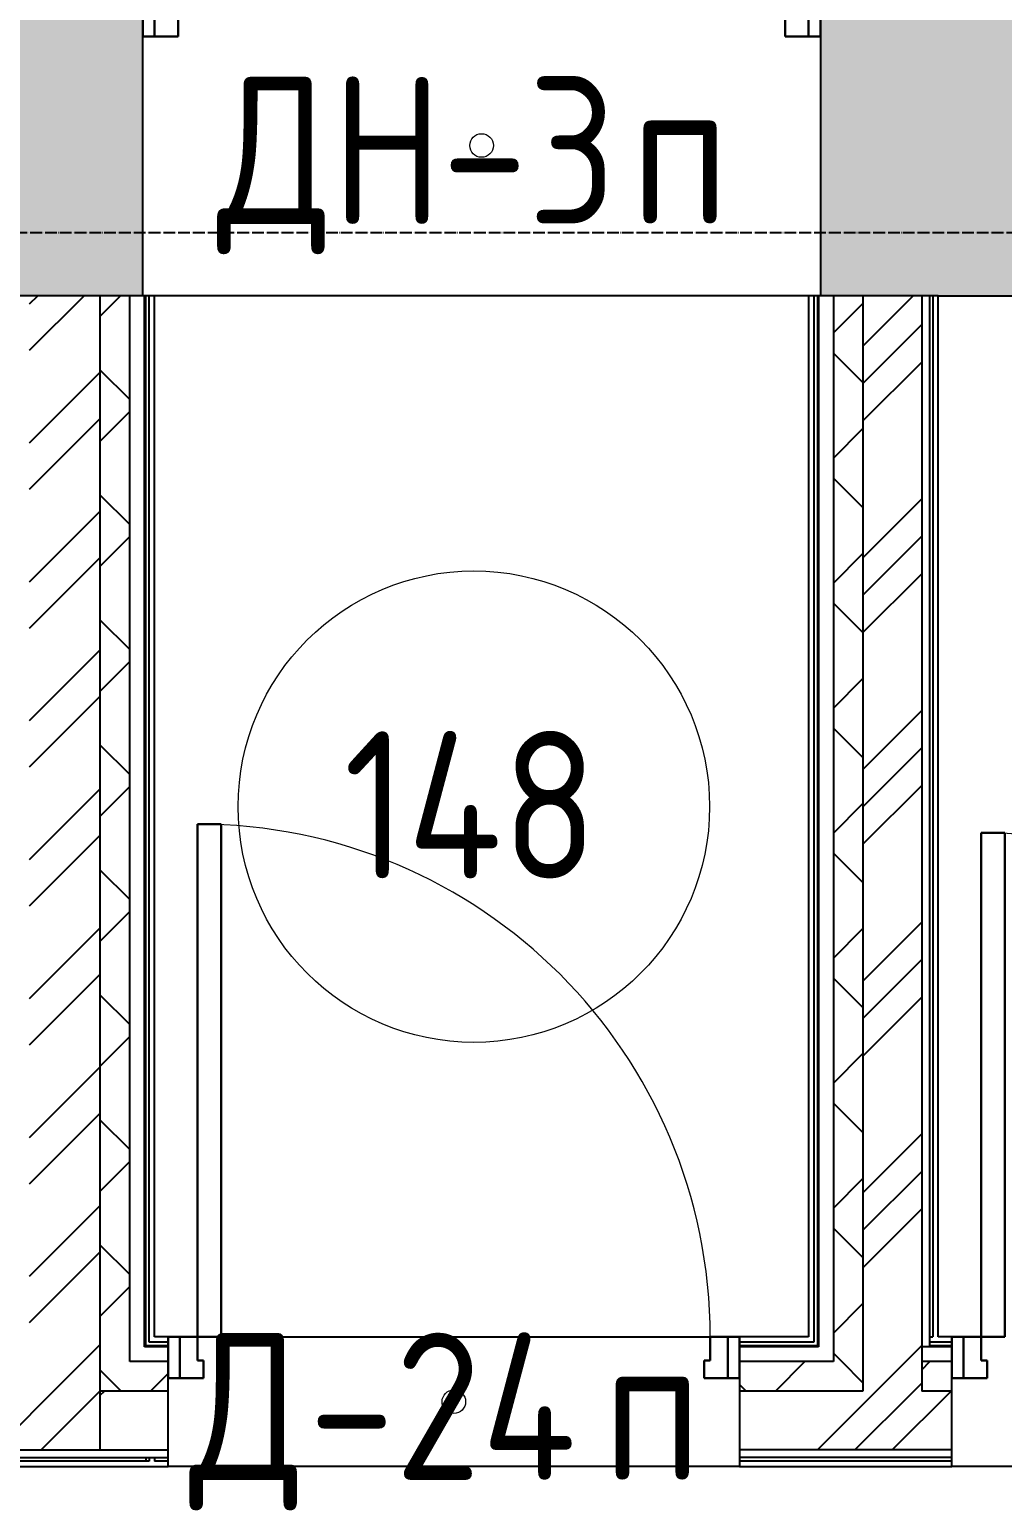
# Model space of a CAD drawing. Header units: millimetres. Extents: x -33838 to 476301, y -41806 to 120107.
# Drawn here: x 50307 to 51958, y 41188 to 43701 of the extents above; entities that cross this region are included whole.
import ezdxf

# ---------------------------------------------------------------- set-up
doc = ezdxf.new("R2010")
doc.units = ezdxf.units.MM
doc.linetypes.add('ADSK_Линия сетки', pattern=[25, 20, -2.5, 0, -2.5])
doc.linetypes.add('ADSK_Снесено', pattern=[4.5, 3, -1.5])
for name, color, linetype, lineweight in [('Двери', 251, 'Continuous', 18), ('Марки дверей', 7, 'Continuous', 20), ('Марки помещений', 7, 'Continuous', 20)]:
    doc.layers.add(name, color=color, linetype=linetype, lineweight=lineweight)
for name, color, linetype, lineweight, true_color in [('Стены внутренние', 5, 'Continuous', 18, 0x0000ff), ('Стены наружные', 1, 'ADSK_Снесено', 18, 0xff0000), ('Стены штриховка', 5, 'Continuous', 18, 0x0000ff)]:
    doc.layers.add(name, color=color, linetype=linetype, lineweight=lineweight, true_color=true_color)
doc.styles.add('GOST Common_2', font='GOST Common_0.ttf', dxfattribs={"width": 0.9, "height": 250})
pattern_1 = [(45, (0, 0), (-117.8655, 117.8655), []), (45, (78.58, 0), (-117.8655, 117.8655), [])]
pattern_2 = [(45, (0, 0), (-106.06602, 106.06602), []), (135, (0, 0), (-106.06602, -106.06602), [])]
pattern_3 = [(45, (0, 0), (-179.6051, 179.6051), []), (45, (63.5, 0), (0, 359.2102), []), (45, (-63.5, 0), (0, 359.2102), [])]

# ---------------------------------------------------------------- blocks, each defined once
blk = doc.blocks.new('AC_Дверь_Однопольная - Д-24п 970х2200h-1983238-01 План 1-го этажа маркировочный')
at = {"layer": 'Двери', "lineweight": 30}
for p, q in [((-435, 980), (-395, 980)), ((-435, 110), (-435, 980)), ((-395, 980), (-395, 110)), ((-485, 110), (-465, 110)), ((-485, 40), (-485, 110)), ((-465, 110), (-435, 110)), ((-465, 40), (-465, 110)), ((-465, 110), (-465, 40)), ((-395, 110), (-435, 110)), ((-435, 110), (-435, 70)), ((435, 110), (465, 110)), ((435, 70), (435, 110)), ((465, 110), (465, 40)), ((465, 110), (485, 110)), ((465, 40), (465, 110)), ((485, 110), (485, 40)), ((-435, 70), (-425, 70)), ((-425, 70), (-425, 40)), ((425, 70), (435, 70)), ((425, 40), (425, 70)), ((-465, 40), (-485, 40)), ((-425, 40), (-465, 40)), ((465, 40), (425, 40)), ((485, 40), (465, 40))]:
    blk.add_line(p, q, dxfattribs=at)
at = {"layer": 'Двери'}
blk.add_arc((-435, 110), 870, 0, 90, dxfattribs=at)
blk = doc.blocks.new('AC_Дверь_Двупольная - Д-26п 1405х2200h-2039755-01 План 1-го этажа маркировочный')
at = {"layer": 'Двери', "lineweight": 30}
for p, q in [((-652.5, 965), (-612.5, 965)), ((-652.5, 110), (-652.5, 965)), ((-612.5, 965), (-612.5, 110)), ((652.5, 560), (612.5, 560)), ((612.5, 560), (612.5, 110)), ((652.5, 110), (652.5, 560)), ((-702.5, 110), (-682.5, 110)), ((-702.5, 40), (-702.5, 110)), ((-682.5, 110), (-652.5, 110)), ((-682.5, 40), (-682.5, 110)), ((-682.5, 110), (-682.5, 40)), ((-612.5, 110), (-652.5, 110)), ((-652.5, 110), (-652.5, 70)), ((612.5, 110), (652.5, 110)), ((682.5, 110), (652.5, 110)), ((652.5, 110), (652.5, 70)), ((682.5, 40), (682.5, 110)), ((702.5, 110), (682.5, 110)), ((682.5, 110), (682.5, 40)), ((702.5, 40), (702.5, 110)), ((-652.5, 70), (-642.5, 70)), ((-642.5, 70), (-642.5, 40)), ((652.5, 70), (642.5, 70)), ((642.5, 70), (642.5, 40)), ((-682.5, 40), (-702.5, 40)), ((-642.5, 40), (-682.5, 40)), ((642.5, 40), (682.5, 40)), ((682.5, 40), (702.5, 40))]:
    blk.add_line(p, q, dxfattribs=at)
at = {"layer": 'Двери'}
for centre, radius, start, end in [((-652.5, 110), 855, 360, 90), ((652.5, 110), 450, 90, 180)]:
    blk.add_arc(centre, radius, start, end, dxfattribs=at)
blk = doc.blocks.new('AC_Дверь_Однопольная - ДН-3п 1150х2200h-1983112-01 План 1-го этажа маркировочный')
at = {"layer": 'Двери', "lineweight": 30}
for p, q in [((-525, 1305), (-485, 1305)), ((-525, 255), (-525, 1305)), ((-485, 1305), (-485, 255)), ((-575, 255), (-555, 255)), ((-575, 185), (-575, 255)), ((-555, 255), (-525, 255)), ((-555, 185), (-555, 255)), ((-555, 255), (-555, 185)), ((-485, 255), (-525, 255)), ((-525, 255), (-525, 215)), ((525, 255), (555, 255)), ((525, 215), (525, 255)), ((555, 255), (555, 185)), ((555, 255), (575, 255)), ((555, 185), (555, 255)), ((575, 255), (575, 185)), ((-525, 215), (-515, 215)), ((-515, 215), (-515, 185)), ((515, 215), (525, 215)), ((515, 185), (515, 215)), ((-555, 185), (-575, 185)), ((-515, 185), (-555, 185)), ((555, 185), (515, 185)), ((575, 185), (555, 185))]:
    blk.add_line(p, q, dxfattribs=at)
at = {"layer": 'Двери'}
blk.add_arc((-525, 255), 1050, 0, 90, dxfattribs=at)
blk = doc.blocks.new('ADSK_Марка_Помещение_ОдноЗначение - Номер-247393-01 План 1-го этажа маркировочный')
at = {"layer": 'Марки помещений'}
blk.add_circle((0, 0), 4, dxfattribs=at)
blk = doc.blocks.new('ADSK_Марка_Дверь - Марка типа и комментарии-2020407-01 План 1-го этажа маркировочный')
at = {"layer": 'Марки дверей', "lineweight": 9}
blk.add_circle((0, 0), 0.2, dxfattribs=at)

msp = doc.modelspace()

# ---------------------------------------------------------------- hatches: boundary and pattern name
at = {"layer": 'Стены внутренние', "lineweight": 25, "true_color": 0x636466}
h = msp.add_hatch(dxfattribs=at)
h.set_pattern_fill('FP_2', color=251, style=0, pattern_type=2)
h.set_pattern_definition(pattern_1)
h.paths.add_polyline_path([(50373.9887, 41410.5935), (50427.33106, 41410.5935), (50427.33106, 43249.20652), (50307.33106, 43249.20652), (50307.33106, 41410.5935)])
h = msp.add_hatch(dxfattribs=at)
h.set_pattern_fill('FP_5', color=251, style=0, pattern_type=2)
h.set_pattern_definition(pattern_2)
h.paths.add_polyline_path([(50427.33106, 41390.5935), (50477.33106, 41390.5935), (50477.33106, 43249.20652), (50427.33106, 43249.20652), (50427.33106, 41410.5935)])
h = msp.add_hatch(dxfattribs=at)
h.set_pattern_fill('FP_5', color=251, style=0, pattern_type=2)
h.set_pattern_definition(pattern_2)
h.paths.add_polyline_path([(51721.33106, 41440.5935), (51721.33106, 43249.20652), (51671.33106, 43249.20652), (51671.33106, 41440.5935)])
h = msp.add_hatch(dxfattribs=at)
h.set_pattern_fill('FP_3', color=251, style=0, pattern_type=2)
h.set_pattern_definition(pattern_3)
h.paths.add_polyline_path([(51821.33106, 41390.5935), (51821.33106, 43249.20652), (51721.33106, 43249.20652), (51721.33106, 41390.5935)])
h = msp.add_hatch(dxfattribs=at)
h.set_pattern_fill('FP_5', color=251, style=0, pattern_type=2)
h.set_pattern_definition(pattern_2)
h.paths.add_polyline_path([(51872.33106, 41390.5935), (51872.33106, 41440.5935), (51821.33106, 41440.5935), (51821.33106, 41390.5935)])
h.paths.add_polyline_path([(51512.33106, 41390.5935), (51721.33106, 41390.5935), (51721.33106, 41440.5935), (51512.33106, 41440.5935), (51512.33106, 41412.5935)])
h.paths.add_polyline_path([(50502.33106, 41390.5935), (50542.33106, 41390.5935), (50542.33106, 41440.5935), (50477.33106, 41440.5935), (50477.33106, 41390.5935)])
h.paths.add_polyline_path([(53315.30183, 41390.5935), (53343.30183, 41390.5935), (53343.30183, 41440.5935), (53277.33106, 41440.5935), (53277.33106, 41390.5935)])
h = msp.add_hatch(dxfattribs=at)
h.set_pattern_fill('FP_2', color=251, style=0, pattern_type=2)
h.set_pattern_definition(pattern_1)
h.paths.add_polyline_path([(50427.33106, 41290.5935), (50427.33106, 41410.5935), (48852.14944, 41410.5935), (48852.14944, 41290.5935), (50373.9887, 41290.5935)])
h = msp.add_hatch(dxfattribs=at)
h.set_pattern_fill('FP_3', color=251, style=0, pattern_type=2)
h.set_pattern_definition(pattern_3)
h.paths.add_polyline_path([(53343.30183, 41290.5935), (53343.30183, 41390.5935), (53277.33106, 41390.5935), (53277.33106, 41290.5935), (53315.30183, 41290.5935)])
h.paths.add_polyline_path([(51872.33106, 41290.5935), (51872.33106, 41390.5935), (51512.33106, 41390.5935), (51512.33106, 41290.5935)])
h.paths.add_polyline_path([(50427.33106, 41290.5935), (50542.33106, 41290.5935), (50542.33106, 41390.5935), (50427.33106, 41390.5935)])
at = {"layer": 'Стены наружные', "linetype": 'Continuous', "lineweight": 25, "true_color": 0x636466}
h = msp.add_hatch(color=251, dxfattribs=at)
h.paths.add_polyline_path([(54961.55667, 43249.20652), (55524.81943, 43249.20652), (55522.61286, 43759.20652), (54961.55667, 43759.20652), (54961.55667, 43689.20652)])
h.paths.add_polyline_path([(53446.55667, 43249.20652), (53446.55667, 43759.20652), (51649.33106, 43759.20652), (51649.33106, 43249.20652), (52537.78268, 43249.20652)])
h.paths.add_polyline_path([(48980.5713, 43249.20652), (50499.33106, 43249.20652), (50499.33106, 43759.20652), (48852.14944, 43759.20652), (48852.14944, 43249.20652)])
h.paths.add_polyline_path([(46543.2121, 43249.20652), (47342.14944, 43249.20652), (47342.14944, 43759.20652), (46033.2121, 43759.20652), (46033.2121, 43249.20652)])

# ---------------------------------------------------------------- linework, layer by layer
at = {"linetype": 'ADSK_Линия сетки', "lineweight": 25}
msp.add_line((-11086.22475, 43356.78828), (57141.71826, 43356.78828), dxfattribs=at)
at = {"layer": 'Стены внутренние', "color": 251, "lineweight": 25, "true_color": 0x636466}
for p, q in [((50519.33106, 43249.20652), (50279.33106, 43249.20652)), ((50519.33106, 41482.5935), (50519.33106, 43249.20652)), ((51629.33106, 43249.20652), (51629.33106, 41482.5935)), ((51849.33106, 43249.20652), (51629.33106, 43249.20652)), ((51849.33106, 41482.5935), (51849.33106, 43249.20652)), ((50542.33106, 41482.5935), (50519.33106, 41482.5935)), ((50632.33106, 41482.5935), (51462.33106, 41482.5935)), ((51629.33106, 41482.5935), (51512.33106, 41482.5935)), ((51872.33106, 41482.5935), (51849.33106, 41482.5935)), ((50542.33106, 41262.5935), (50542.33106, 41412.5935)), ((51512.33106, 41412.5935), (51512.33106, 41262.5935)), ((51872.33106, 41262.5935), (51872.33106, 41412.5935)), ((48121.30183, 41262.5935), (50542.33106, 41262.5935)), ((51512.33106, 41262.5935), (50542.33106, 41262.5935)), ((51512.33106, 41262.5935), (51872.33106, 41262.5935)), ((53277.33106, 41262.5935), (51872.33106, 41262.5935))]:
    msp.add_line(p, q, dxfattribs=at)
at = {"layer": 'Стены наружные', "color": 251, "linetype": 'Continuous', "lineweight": 25, "true_color": 0x636466}
for p, q in [((50499.33106, 43249.20652), (50499.33106, 43689.20652)), ((51649.33106, 43689.20652), (51649.33106, 43249.20652)), ((51629.33106, 43249.20652), (50519.33106, 43249.20652)), ((51849.33106, 43249.20652), (53446.55667, 43249.20652))]:
    msp.add_line(p, q, dxfattribs=at)
at = {"layer": 'Стены штриховка', "color": 251, "lineweight": 25, "true_color": 0x636466}
for p, q in [((50427.33106, 41290.5935), (50427.33106, 43249.20652)), ((50477.33106, 41440.5935), (50477.33106, 43249.20652)), ((50502.33106, 41465.5935), (50502.33106, 43249.20652)), ((50504.33106, 41467.5935), (50504.33106, 43249.20652)), ((50510.33106, 41473.5935), (50510.33106, 43249.20652)), ((51638.33106, 43249.20652), (51638.33106, 41473.5935)), ((51644.33106, 43249.20652), (51644.33106, 41467.5935)), ((51646.33106, 43249.20652), (51646.33106, 41465.5935)), ((51671.33106, 43249.20652), (51671.33106, 41440.5935)), ((51721.33106, 43249.20652), (51721.33106, 41390.5935)), ((51821.33106, 43249.20652), (51821.33106, 41390.5935)), ((51834.33106, 43249.20652), (51834.33106, 41465.5935)), ((51840.33106, 43249.20652), (51840.33106, 41482.5935)), ((50542.33106, 41465.5935), (50502.33106, 41465.5935)), ((50542.33106, 41467.5935), (50504.33106, 41467.5935)), ((50542.33106, 41473.5935), (50510.33106, 41473.5935)), ((51638.33106, 41473.5935), (51512.33106, 41473.5935)), ((51644.33106, 41467.5935), (51512.33106, 41467.5935)), ((51646.33106, 41465.5935), (51512.33106, 41465.5935)), ((51872.33106, 41465.5935), (51821.33106, 41465.5935)), ((51834.33106, 41482.5935), (51840.33106, 41482.5935)), ((51872.33106, 41473.5935), (51834.33106, 41473.5935)), ((51872.33106, 41467.5935), (51834.33106, 41467.5935)), ((50542.33106, 41440.5935), (50477.33106, 41440.5935)), ((51671.33106, 41440.5935), (51512.33106, 41440.5935)), ((51872.33106, 41440.5935), (51821.33106, 41440.5935)), ((50542.33106, 41390.5935), (50427.33106, 41390.5935)), ((51721.33106, 41390.5935), (51512.33106, 41390.5935)), ((51872.33106, 41390.5935), (51821.33106, 41390.5935)), ((48852.14944, 41290.5935), (50542.33106, 41290.5935)), ((51872.33106, 41290.5935), (51512.33106, 41290.5935)), ((48121.30183, 41277.5935), (50542.33106, 41277.5935)), ((50510.33106, 41271.5935), (48121.30183, 41271.5935)), ((50504.33106, 41277.5935), (50504.33106, 41271.5935)), ((50510.33106, 41277.5935), (50510.33106, 41271.5935)), ((50519.33106, 41277.5935), (50519.33106, 41271.5935)), ((50542.33106, 41271.5935), (50519.33106, 41271.5935)), ((51872.33106, 41277.5935), (51512.33106, 41277.5935)), ((51872.33106, 41271.5935), (51512.33106, 41271.5935))]:
    msp.add_line(p, q, dxfattribs=at)

# ---------------------------------------------------------------- block references
at = {"layer": 'Двери', "color": 251, "lineweight": 25, "true_color": 0x636466}
for name, p in [('AC_Дверь_Однопольная - ДН-3п 1150х2200h-1983112-01 План 1-го этажа маркировочный', (51074.33106, 43504.20652)), ('AC_Дверь_Однопольная - Д-24п 970х2200h-1983238-01 План 1-го этажа маркировочный', (51027.33106, 41372.5935)), ('AC_Дверь_Двупольная - Д-26п 1405х2200h-2039755-01 План 1-го этажа маркировочный', (52574.83106, 41372.5935))]:
    msp.add_blockref(name, p, dxfattribs=at)
at = {"layer": 'Марки дверей', "color": 251, "lineweight": 25, "true_color": 0x636466, "xscale": 99.99999999999993, "yscale": 99.99999999999993, "zscale": 99.99999999999993}
for p in [(51074.33106, 43504.20652), (51027.33106, 41372.5935)]:
    msp.add_blockref('ADSK_Марка_Дверь - Марка типа и комментарии-2020407-01 План 1-го этажа маркировочный', p, dxfattribs=at)
at = {"layer": 'Марки помещений', "color": 251, "lineweight": 25, "true_color": 0x636466, "xscale": 99.99999999999993, "yscale": 99.99999999999993, "zscale": 99.99999999999993}
msp.add_blockref('ADSK_Марка_Помещение_ОдноЗначение - Номер-247393-01 План 1-го этажа маркировочный', (51061.25639, 42382.31009), dxfattribs=at)

# ---------------------------------------------------------------- texts
at = {"layer": 'Марки дверей', "color": 251, "lineweight": 25, "true_color": 0x636466, "char_height": 250, "attachment_point": 1, "style": 'GOST Common_2'}
for s, insert, width in [('ДН', (50625.50179, 43621.21961), 461.772), ('-3', (51006.50179, 43621.21961), 389.620125), ('\\fGOST Common|b0|i0|c204|p34|;\\W.9;п', (51327.97054, 43621.21961), 194.8100625), ('\\fGOST Common|b0|i0|c204|p34|;\\W.9;Д', (50578.50179, 41489.6066), 245.316375), ('-24', (50780.90804, 41489.6066), 606.07575), ('\\fGOST Common|b0|i0|c204|p34|;\\W.9;п', (51280.97054, 41489.6066), 194.8100625)]:
    msp.add_mtext(s, dxfattribs=dict(at, insert=insert, width=width))
at = {"layer": 'Марки помещений', "color": 251, "lineweight": 25, "true_color": 0x636466, "insert": (50840.29913, 42510.03516), "char_height": 250, "width": 548.35425, "attachment_point": 1, "style": 'GOST Common_2'}
msp.add_mtext('148', dxfattribs=at)

doc.saveas('drawing.dxf')
